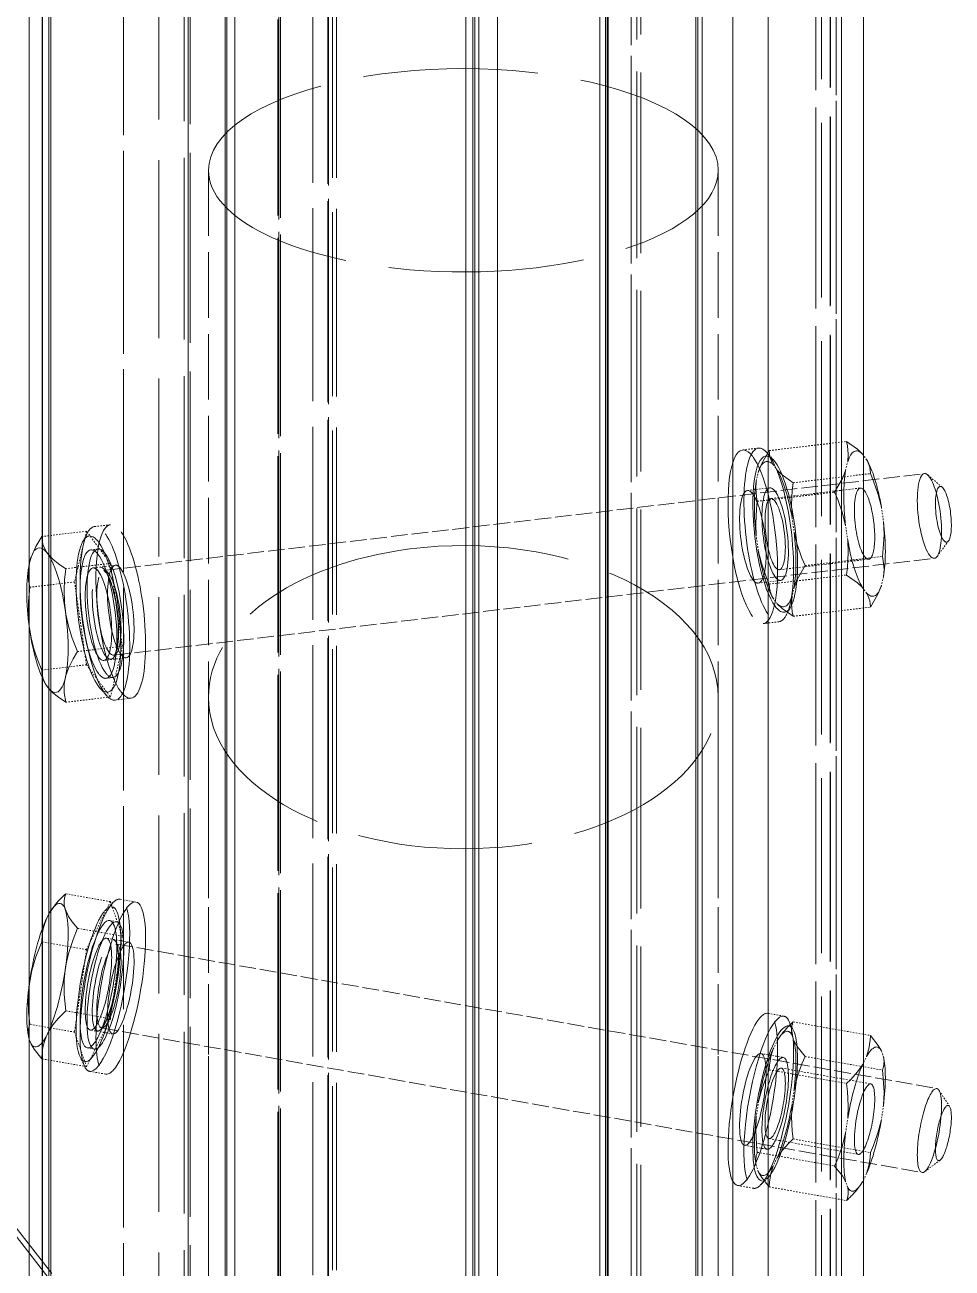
# Model space of a CAD drawing. Header units: millimetres. Extents: x 2647 to 34760, y 2046 to 24755.
# Drawn here: x 14279.1 to 14342.8, y 11855.4 to 11940.8 of the extents above; entities that cross this region are included whole.
import ezdxf

# ---------------------------------------------------------------- set-up
doc = ezdxf.new("R2010")
doc.units = ezdxf.units.MM
doc.linetypes.add('DASHED', pattern=[15, 12, -3])

# ---------------------------------------------------------------- blocks, each defined once
blk = doc.blocks.new('A$C637D7238')
at = {"color": 7, "linetype": 'DASHED', "lineweight": 13}
for p, q in [((175.4605037216534, 2363.972159961122), (175.4605037216534, 1429.250327685731)), ((175.5843287948956, 2363.795692065614), (175.5843287948956, 1429.05829582538)), ((174.978478575169, 2363.458320239442), (174.978478575169, 1428.691627124208)), ((175.8660823349346, 2362.997809985536), (175.8660823349346, 1428.192664721864)), ((177.1419841293682, 2362.833015063661), (177.1419841293682, 1428.014136889833)), ((144.9915248398174, 2359.135657885927), (144.9915248398174, 1424.056083300966)), ((146.3509685043682, 2358.888007739442), (146.3509685043682, 1423.794013598817)), ((145.8821040634502, 2357.945930102724), (145.8821040634502, 1422.799979785341)), ((145.9171229843487, 2357.846824267763), (145.9171229843487, 1422.695380786317)), ((146.4879542831768, 2358.293830493349), (146.4879542831768, 1423.166419604677)), ((186.7159968857159, 2355.484305957216), (186.7159968857159, 1420.225745776552)), ((186.3138514999737, 2354.290687182802), (186.3138514999737, 1418.990012744325)), ((186.9750911239971, 2355.01532707538), (186.9750911239971, 1419.739371875185)), ((184.6752864364971, 2353.501273730653), (184.6752864364971, 1418.176795581239)), ((184.5649653915752, 2353.379737475771), (184.5649653915752, 1418.051826098817)), ((184.7410899643291, 2353.231879809755), (184.7410899643291, 1417.899848559755)), ((151.4643031601299, 2350.036231616396), (151.4643031601299, 1414.646293261903)), ((153.8964015488018, 2349.181586841005), (153.8964015488018, 1413.784782031435)), ((155.6230861191143, 2349.075843432802), (155.6230861191143, 1413.678351977724)), ((156.0427409653057, 2348.854743579286), (156.0427409653057, 1413.456336596864)), ((156.0467463974346, 2348.879691699403), (156.0467463974346, 1413.481284716981)), ((155.9050685409893, 2347.983161548036), (155.9050685409893, 1412.582923510927)), ((190.905106687962, 2347.982703784364), (190.905106687962, 1412.582465747255)), ((190.7635432724346, 2347.082282641786), (190.7635432724346, 1411.684333423036)), ((190.7675487045635, 2347.107459643739), (190.7675487045635, 1411.709281543153)), ((191.1872035507549, 2346.884070971864), (191.1872035507549, 1411.487266162294)), ((193.3009273056377, 2346.753150561708), (193.3009273056377, 1411.357032397646)), ((195.7289058212627, 2345.890266040224), (195.7289058212627, 1410.501243213075)), ((162.0691997055401, 2342.595283130067), (162.0691997055401, 1407.265540698427)), ((162.245324278294, 2342.439185717958), (162.245324278294, 1407.1137920412)), ((162.1350032333721, 2342.311011889833), (162.1350032333721, 1406.988822558778)), ((159.1097575668682, 2340.76239738788), (159.1097575668682, 1405.487128833192)), ((158.4484035019268, 2339.985114673036), (158.4484035019268, 1404.737769702333)), ((158.5562068466534, 2339.655067065614), (158.5562068466534, 1404.420081714052)), ((199.9902278427471, 2337.393027881044), (199.9902278427471, 1402.256690600771)), ((199.9982387070049, 2337.340385058778), (199.9982387070049, 1402.2065654787)), ((199.3923884872784, 2336.954719165224), (199.3923884872784, 1401.839896777528)), ((199.0037471298565, 2336.198035815614), (199.0037471298565, 1401.1225811037)), ((200.3938609604229, 2335.849219897646), (200.3938609604229, 1400.792533496278)), ((200.7691127304424, 2332.498389819521), (200.7691127304424, 1397.648612597841)), ((202.2689754013409, 2332.494727710146), (202.2689754013409, 1397.645408252138)), ((164.4700557236065, 2331.092139819521), (164.4700557236065, 1396.342612841981)), ((165.8180552963604, 2330.825721362489), (165.8180552963604, 1396.095878222841)), ((165.4870921615948, 2329.774238208192), (165.4870921615948, 1395.125419238466)), ((165.5343562607159, 2329.642860034364), (165.5343562607159, 1395.004340747255)), ((166.0928279404034, 2330.171805957216), (166.0928279404034, 1395.492087939638)), ((184.1783839706768, 2312.305289843935), (184.1783839706768, 1379.586402514833)), ((184.1783839706768, 2263.049232104677), (184.1783839706768, 1445.393592456239)), ((165.5343562607159, 2241.738731006044), (165.5343562607159, 1422.40058098163)), ((165.4870921615948, 2241.567298510927), (165.4870921615948, 1422.219993213075)), ((166.0928279404034, 2241.048194507021), (166.0928279404034, 1421.673423388856)), ((165.8180552963604, 2240.191260913271), (165.8180552963604, 1420.772773364442)), ((164.4700557236065, 2239.841071704286), (164.4700557236065, 1420.404960254091)), ((200.7691127304424, 2237.981177905458), (200.7691127304424, 1418.457404712099)), ((202.2689754013409, 2237.985755542177), (202.2689754013409, 1418.462211230653)), ((200.3938609604229, 2233.473807910341), (200.3938609604229, 1413.768760302919)), ((199.0037471298565, 2232.998191455263), (199.0037471298565, 1413.276664355653)), ((199.3923884872784, 2231.962730029481), (199.3923884872784, 1412.206641772646)), ((199.9902278427471, 2231.360084155458), (199.9902278427471, 1411.585227588075)), ((199.9982387070049, 2231.432868579286), (199.9982387070049, 1411.660071948427)), ((158.5562068466534, 2228.220283130067), (158.5562068466534, 1408.3589092287)), ((158.4484035019268, 2227.757712939638), (158.4484035019268, 1407.885352710146)), ((159.1097575668682, 2226.664115527528), (159.1097575668682, 1406.767493823427)), ((162.0691997055401, 2224.059897998231), (162.0691997055401, 1404.115439990419)), ((162.1350032333721, 2224.466163257021), (162.1350032333721, 1404.528113940614)), ((162.245324278294, 2224.282828906435), (162.245324278294, 1404.342033007997)), ((195.7289058212627, 2219.286567309755), (195.7289058212627, 1399.290153125185)), ((191.1872035507549, 2217.823096850771), (191.1872035507549, 1397.819816211122)), ((193.3009273056377, 2218.016730883974), (193.3009273056377, 1398.013908007997)), ((190.7635432724346, 2217.530128100771), (190.7635432724346, 1397.525931933778)), ((190.7675487045635, 2217.493049243349), (190.7675487045635, 1397.488624194521)), ((155.9050685409893, 2216.191627124208), (155.9050685409893, 1396.185599902528)), ((190.905106687962, 2216.192542651552), (190.905106687962, 1396.186286548036)), ((153.8964015488018, 2214.396735766786), (153.8964015488018, 1394.393455127138)), ((155.6230861191143, 2214.556037524599), (155.6230861191143, 1394.552070239442)), ((156.0427409653057, 2214.887916186708), (156.0427409653057, 1394.883262256044)), ((156.0467463974346, 2214.85060844745), (156.0467463974346, 1394.845954516786)), ((151.4643031601299, 2213.106071093935), (151.4643031601299, 1393.108741382021)), ((184.5649653915752, 2207.972709277528), (184.5649653915752, 1388.029853442567)), ((184.6752864364971, 2207.783423999208), (184.6752864364971, 1387.843543628114)), ((184.7410899643291, 2208.202735522646), (184.7410899643291, 1388.256446460146)), ((186.3138514999737, 2206.549750903505), (186.3138514999737, 1386.630698779481)), ((186.9750911239971, 2205.410377124208), (186.9750911239971, 1385.513068774599)), ((186.7159968857159, 2204.669715503114), (186.7159968857159, 1384.787742236513)), ((145.8821040634502, 2200.732490161317), (145.8821040634502, 1380.948936084169)), ((145.9171229843487, 2200.892707446474), (145.9171229843487, 1381.104804614442)), ((146.4879542831768, 2200.169440844911), (146.4879542831768, 1380.40236625995)), ((146.3509685043682, 2199.204475024599), (146.3509685043682, 1379.466468432802)), ((144.9915248398174, 2198.800727466005), (144.9915248398174, 1379.075538257021)), ((175.8660823349346, 2192.391578296083), (175.8660823349346, 1372.906943896669)), ((177.1419841293682, 2192.669440844911), (177.1419841293682, 1373.172904590028)), ((174.978478575169, 2191.613380053896), (174.978478575169, 1372.1626201662)), ((175.4605037216534, 2190.740882495302), (175.4605037216534, 1371.329261401552)), ((175.5843287948956, 2191.041175464052), (175.5843287948956, 1371.615821460146))]:
    blk.add_line(p, q, dxfattribs=at)
at = {"color": 7, "linetype": 'DASHED', "lineweight": 13, "ltscale": 0.3748054504394531}
blk.add_line((157.3007899765362, 1568.696815112489), (157.3007899765362, 1343.813544848817), dxfattribs=at)
at = {"color": 7, "linetype": 'DASHED', "lineweight": 13, "ltscale": 0.3748058319091797}
blk.add_line((192.3007136825909, 1568.697272876161), (192.3007136825909, 1343.813773730653), dxfattribs=at)
at = {"color": 7, "linetype": 'DASHED', "lineweight": 13, "ltscale": 0.001833801275879556}
for p, q in [((193.9690333847393, 1549.492255786317), (195.0617152695049, 1549.621345141786)), ((195.3769999985088, 1537.575294116396), (196.4696818832745, 1537.704383471864)), ((151.9859248642315, 1532.449256518739), (150.8932429794659, 1532.320167163271))]:
    blk.add_line(p, q, dxfattribs=at)
at = {"color": 7, "linetype": 'DASHED', "lineweight": 13, "ltscale": 0.008908007431722511}
blk.add_line((195.8015758041729, 1549.452888110536), (201.1094600204815, 1550.080024341005), dxfattribs=at)
at = {"color": 7, "linetype": 'DASHED', "lineweight": 13, "ltscale": 0.001139383598255697}
blk.add_line((196.105187559544, 1548.793250659364), (195.6524592880596, 1549.305488208192), dxfattribs=at)
at = {"color": 7, "linetype": 'DASHED', "lineweight": 13, "ltscale": 0.0007967471719694212}
for p, q in [((196.0646754745831, 1548.492042163271), (196.3496333603252, 1548.108207324403)), ((196.3496333603252, 1538.938056567567), (196.0646754745831, 1539.321891406435))]:
    blk.add_line(p, q, dxfattribs=at)
at = {"color": 7, "linetype": 'DASHED', "lineweight": 13, "ltscale": 0.001036183167959964}
blk.add_line((201.0425120834698, 1548.085776904481), (201.1849910263409, 1548.6909404787), dxfattribs=at)
at = {"color": 7, "linetype": 'DASHED', "lineweight": 13, "ltscale": 0.0007972808545334078}
blk.add_line((202.2009974960674, 1549.217139819521), (202.4861842636456, 1548.833076098817), dxfattribs=at)
at = {"color": 7, "linetype": 'DASHED', "lineweight": 13, "ltscale": 0.09453748533072978}
blk.add_line((150.1235133652081, 1541.218177417177), (206.454308653294, 1547.872687915224), dxfattribs=at)
at = {"color": 7, "linetype": 'DASHED', "lineweight": 13, "ltscale": 0.001036226895817529}
for p, q in [((194.9060756210674, 1547.360908130067), (195.0486690048565, 1547.966071704286)), ((197.5082332138409, 1540.069190600771), (197.3656398300518, 1539.464027026552))]:
    blk.add_line(p, q, dxfattribs=at)
at = {"color": 7, "linetype": 'DASHED', "lineweight": 13, "ltscale": 0.0001912625642320475}
blk.add_line((195.0486690048565, 1547.966071704286), (195.0854045395245, 1548.074790576356), dxfattribs=at)
at = {"color": 7, "linetype": 'DASHED', "lineweight": 13, "ltscale": 3.438521647895803e-05}
blk.add_line((195.0785380844463, 1548.055335620302), (195.0854045395245, 1548.074790576356), dxfattribs=at)
at = {"color": 7, "linetype": 'DASHED', "lineweight": 13, "ltscale": 0.00890777326152091}
for p, q in [((197.4413997177471, 1547.245322802919), (202.7491694931377, 1547.872230151552)), ((198.2612544540752, 1541.556235888856), (203.5690242294659, 1542.183143237489))]:
    blk.add_line(p, q, dxfattribs=at)
at = {"color": 7, "linetype": 'DASHED', "lineweight": 13, "ltscale": 0.002191159826466107}
blk.add_line((207.6732188705791, 1546.937934497255), (206.6712886337627, 1547.789146045106), dxfattribs=at)
at = {"color": 7, "linetype": 'DASHED', "lineweight": 13, "ltscale": 0.002574589185219294}
for p, q in [((194.2975932602276, 1546.711799243349), (195.8316737655987, 1546.893073657411)), ((150.9065181259502, 1541.585761645692), (149.3724376205791, 1541.40448723163)), ((151.6573649887432, 1535.229941943544), (150.1232844833721, 1535.048667529481))]:
    blk.add_line(p, q, dxfattribs=at)
at = {"color": 7, "linetype": 'DASHED', "lineweight": 13, "ltscale": 0.0102985461579401}
blk.add_line((195.9186488632549, 1546.156989673036), (202.0550853256573, 1546.882087329286), dxfattribs=at)
at = {"color": 7, "linetype": 'DASHED', "lineweight": 13, "ltscale": 0.008908152098076733}
blk.add_line((194.9816066269268, 1545.971824267763), (200.2896052841534, 1546.598731616396), dxfattribs=at)
at = {"color": 7, "linetype": 'DASHED', "lineweight": 13, "ltscale": 0.001665347903465892}
for p, q in [((203.5021907333721, 1545.571281054872), (203.6446696762432, 1544.582282641786)), ((201.1849910263409, 1543.30878410663), (201.0425120834698, 1544.297782519716))]:
    blk.add_line(p, q, dxfattribs=at)
at = {"color": 7, "linetype": 'DASHED', "lineweight": 13, "ltscale": 0.001833611858427043}
blk.add_line((150.577958250462, 1544.366218188661), (149.4853908066143, 1544.237128833192), dxfattribs=at)
at = {"color": 7, "linetype": 'DASHED', "lineweight": 13, "ltscale": 0.001665752677819704}
for p, q in [((197.3656398300518, 1544.846412280458), (197.5082332138409, 1543.857184985536)), ((195.0486690048565, 1542.58368645038), (194.9060756210674, 1543.572913745302))]:
    blk.add_line(p, q, dxfattribs=at)
at = {"color": 7, "linetype": 'DASHED', "lineweight": 13, "ltscale": 0.005152443224972313}
for p, q in [((148.9279490951885, 1543.9155498537), (145.8578425888409, 1543.552772143739)), ((148.9279490951885, 1534.745399096864), (145.8578425888409, 1534.382621386903))]:
    blk.add_line(p, q, dxfattribs=at)
at = {"color": 7, "linetype": 'DASHED', "lineweight": 13, "ltscale": 0.00596088193118216}
for p, q in [((148.9279490951885, 1543.9155498537), (148.1080943588604, 1540.434257129091)), ((150.5677730087627, 1532.537604907411), (151.3876277450909, 1536.018897632021))]:
    blk.add_line(p, q, dxfattribs=at)
at = {"color": 7, "linetype": 'DASHED', "lineweight": 13, "ltscale": 0.001139271520692868}
blk.add_line((148.6637050155987, 1543.188850024599), (148.9845973495831, 1543.792411425966), dxfattribs=at)
at = {"color": 7, "linetype": 'DASHED', "lineweight": 13, "ltscale": 0.004583599280318437}
for p, q in [((150.5677730087627, 1541.707755664247), (148.9279490951885, 1543.9155498537)), ((148.9279490951885, 1534.745399096864), (150.5677730087627, 1532.537604907411))]:
    blk.add_line(p, q, dxfattribs=at)
at = {"color": 7, "linetype": 'DASHED', "lineweight": 13, "ltscale": 0.0008043802754698593}
blk.add_line((149.706261778294, 1542.692634204286), (149.2269832138409, 1542.635871508974), dxfattribs=at)
at = {"color": 7, "linetype": 'DASHED', "lineweight": 13, "ltscale": 0.002191285739866994}
blk.add_line((208.1085521225323, 1543.252708056825), (207.3325282577862, 1542.191382983583), dxfattribs=at)
at = {"color": 7, "linetype": 'DASHED', "lineweight": 13, "ltscale": 7.975272175397444e-05}
blk.add_line((145.1256495956768, 1542.129356006044), (145.1416713241924, 1542.174445727724), dxfattribs=at)
at = {"color": 7, "linetype": 'DASHED', "lineweight": 13, "ltscale": 0.005152587892884356}
blk.add_line((150.5677730087627, 1541.707755664247), (147.4975520614971, 1541.345206836122), dxfattribs=at)
at = {"color": 7, "linetype": 'DASHED', "lineweight": 13, "ltscale": 0.009579385781096756}
for p, q in [((151.3876277450909, 1536.018897632021), (150.5677730087627, 1541.707755664247)), ((148.1080943588604, 1540.434257129091), (148.9279490951885, 1534.745399096864))]:
    blk.add_line(p, q, dxfattribs=at)
at = {"color": 7, "linetype": 'DASHED', "lineweight": 13, "ltscale": 0.0945371512490534}
blk.add_line((150.8103877548565, 1535.4048076662), (207.1409541611065, 1542.059547046083), dxfattribs=at)
at = {"color": 7, "linetype": 'DASHED', "lineweight": 13, "ltscale": 0.01029850140085407}
blk.add_line((196.4956599716534, 1541.273109057802), (202.6320964340557, 1541.997977832216), dxfattribs=at)
at = {"color": 7, "linetype": 'DASHED', "lineweight": 13, "ltscale": 0.008907962679770728}
blk.add_line((195.8015758041729, 1540.2827373537), (201.1094600204815, 1540.909644702333), dxfattribs=at)
at = {"color": 7, "linetype": 'DASHED', "lineweight": 13, "ltscale": 0.001036554488852359}
blk.add_line((203.6446696762432, 1540.794288257021), (203.5021907333721, 1540.188895800966), dxfattribs=at)
at = {"color": 7, "linetype": 'DASHED', "lineweight": 13, "ltscale": 0.005152398474144785}
blk.add_line((148.1080943588604, 1540.434257129091), (145.0379878525127, 1540.071708300966), dxfattribs=at)
at = {"color": 7, "linetype": 'DASHED', "lineweight": 13, "ltscale": 0.002574733868641195}
blk.add_line((195.0484401230206, 1540.3559795412), (196.5826350693096, 1540.537025073427), dxfattribs=at)
at = {"color": 7, "linetype": 'DASHED', "lineweight": 13, "ltscale": 0.0007969746195768152}
blk.add_line((202.4861842636456, 1539.662925341981), (202.2009974960674, 1540.046760180849), dxfattribs=at)
at = {"color": 7, "linetype": 'DASHED', "lineweight": 13, "ltscale": 0.0001913237065299219}
blk.add_line((203.5021907333721, 1540.188895800966), (203.4653407577862, 1540.080176928896), dxfattribs=at)
at = {"color": 7, "linetype": 'DASHED', "lineweight": 13, "ltscale": 3.474517070537018e-05}
blk.add_line((203.4722072128643, 1540.099860766786), (203.4653407577862, 1540.080176928896), dxfattribs=at)
at = {"color": 7, "linetype": 'DASHED', "lineweight": 13, "ltscale": 0.001138934710759071}
blk.add_line((197.2912532333721, 1538.752662280458), (196.9703608993877, 1538.149329760927), dxfattribs=at)
at = {"color": 7, "linetype": 'DASHED', "lineweight": 13, "ltscale": 0.008907818014424309}
blk.add_line((197.4413997177471, 1538.074943164247), (202.7491694931377, 1538.702079394716), dxfattribs=at)
at = {"color": 7, "linetype": 'DASHED', "lineweight": 13, "ltscale": 0.005152632642066775}
for p, q in [((151.3876277450909, 1536.018897632021), (148.3174067978252, 1535.65611992206)), ((150.5677730087627, 1532.537604907411), (147.4975520614971, 1532.17482719745))]:
    blk.add_line(p, q, dxfattribs=at)
at = {"color": 7, "linetype": 'DASHED', "lineweight": 13, "ltscale": 1.915057815166204e-05}
blk.add_line((146.1624843124737, 1533.353797534364), (146.168778562962, 1533.344184497255), dxfattribs=at)
at = {"color": 7, "linetype": 'DASHED', "lineweight": 13, "ltscale": 0.001139509919762485}
blk.add_line((149.8497706894268, 1533.148261645692), (150.3026134018291, 1532.636024096864), dxfattribs=at)
at = {"color": 7, "linetype": 'DASHED', "lineweight": 13, "ltscale": 0.000804335499393497}
blk.add_line((150.7481318954815, 1533.873817065614), (150.2688533310284, 1533.817283252138), dxfattribs=at)
at = {"color": 7, "linetype": 'DASHED', "lineweight": 13, "ltscale": 0.3285686492919922}
for p, q in [((157.3007899765362, 1532.522498706239), (157.3007899765362, 1335.381309131044)), ((192.3007136825909, 1532.522040942567), (192.3007136825909, 1335.380851367372))]:
    blk.add_line(p, q, dxfattribs=at)
at = {"color": 7, "linetype": 'DASHED', "lineweight": 13, "ltscale": 0.005195824441142524}
for p, q in [((150.5677730087627, 1518.484717944521), (147.4975520614971, 1519.025565722841)), ((151.3876277450909, 1516.111442187685), (148.3174067978252, 1516.652289966005)), ((150.5677730087627, 1510.445701220888), (147.4975520614971, 1510.986548999208))]:
    blk.add_line(p, q, dxfattribs=at)
at = {"color": 7, "linetype": 'DASHED', "lineweight": 13, "ltscale": 0.001848990621567831}
blk.add_line((152.3228389267315, 1518.45770988788), (151.2302714828838, 1518.650199511903), dxfattribs=at)
at = {"color": 7, "linetype": 'DASHED', "lineweight": 13, "ltscale": 0.0002542918514233081}
blk.add_line((146.5838557724346, 1518.013221362489), (146.6760951523174, 1518.134757617372), dxfattribs=at)
at = {"color": 7, "linetype": 'DASHED', "lineweight": 13, "ltscale": 0.006130377373360783}
for p, q in [((150.5677730087627, 1518.484717944521), (148.9279490951885, 1515.19225273456)), ((148.9279490951885, 1507.153236010927), (150.5677730087627, 1510.445701220888))]:
    blk.add_line(p, q, dxfattribs=at)
at = {"color": 7, "linetype": 'DASHED', "lineweight": 13, "ltscale": 0.001168273131492492}
blk.add_line((150.2688533310284, 1517.947990039247), (150.7680446152081, 1518.440085986513), dxfattribs=at)
at = {"color": 7, "linetype": 'DASHED', "lineweight": 13, "ltscale": 0.004184826960004457}
for p, q in [((151.3876277450909, 1516.111442187685), (150.5677730087627, 1518.484717944521)), ((148.1080943588604, 1509.526511767763), (148.9279490951885, 1507.153236010927))]:
    blk.add_line(p, q, dxfattribs=at)
at = {"color": 7, "linetype": 'DASHED', "lineweight": 13, "ltscale": 0.0008114808874187517}
for p, q in [((150.9976130966534, 1517.107078174013), (150.5181056503643, 1517.191535571474)), ((149.4570094589581, 1508.361732104677), (148.977502012669, 1508.446189502138))]:
    blk.add_line(p, q, dxfattribs=at)
at = {"color": 7, "linetype": 'DASHED', "lineweight": 13, "ltscale": 0.009541252901002521}
for p, q in [((150.5677730087627, 1510.445701220888), (151.3876277450909, 1516.111442187685)), ((148.9279490951885, 1515.19225273456), (148.1080943588604, 1509.526511767763))]:
    blk.add_line(p, q, dxfattribs=at)
at = {"color": 7, "linetype": 'DASHED', "lineweight": 13, "ltscale": 0.005195636598689816}
for p, q in [((148.9279490951885, 1515.19225273456), (145.8578425888409, 1515.73310051288)), ((148.1080943588604, 1509.526511767763), (145.0379878525127, 1510.067359546083)), ((148.9279490951885, 1507.153236010927), (145.8578425888409, 1507.694083789247))]:
    blk.add_line(p, q, dxfattribs=at)
at = {"color": 7, "linetype": 'DASHED', "lineweight": 13, "ltscale": 0.002596376391043174}
for p, q in [((151.8371516708721, 1515.700141528505), (150.3029567245831, 1515.970450976747)), ((150.7268458847393, 1509.397193530458), (149.1926509384502, 1509.6675029787)), ((194.1178065780987, 1501.752769091981), (195.6520015243877, 1501.482459643739))]:
    blk.add_line(p, q, dxfattribs=at)
at = {"color": 7, "linetype": 'DASHED', "lineweight": 13, "ltscale": 0.09533031926904542}
for p, q in [((150.9747249130596, 1515.574714282411), (207.3054057602276, 1505.650626757997)), ((149.9591762070049, 1509.809867480653), (206.2898570541729, 1499.885779956239))]:
    blk.add_line(p, q, dxfattribs=at)
at = {"color": 7, "linetype": 'DASHED', "lineweight": 13, "ltscale": 0.001849178463723555}
for p, q in [((195.7140285019268, 1510.813285449403), (196.8067103866924, 1510.62079582538)), ((150.240929747044, 1506.639625171083), (149.1482478622784, 1506.832114795106)), ((193.6321193222393, 1498.995200732606), (194.7248012070049, 1498.802711108583))]:
    blk.add_line(p, q, dxfattribs=at)
at = {"color": 7, "linetype": 'DASHED', "lineweight": 13, "ltscale": 0.00116874438398289}
blk.add_line((197.4703532699932, 1509.63202629413), (197.1692592148174, 1510.265342334169), dxfattribs=at)
at = {"color": 7, "linetype": 'DASHED', "lineweight": 13, "ltscale": 0.008982550977499514}
for p, q in [((197.4413997177471, 1510.226661303896), (202.7491694931377, 1509.291450122255)), ((198.2612544540752, 1507.85338554706), (203.5690242294659, 1506.918174365419)), ((197.4413997177471, 1502.187644580263), (202.7491694931377, 1501.252433398622))]:
    blk.add_line(p, q, dxfattribs=at)
at = {"color": 7, "linetype": 'DASHED', "lineweight": 13, "ltscale": 0.0002074472918715723}
blk.add_line((196.544640684544, 1509.236747363466), (196.6199428085674, 1509.335853198427), dxfattribs=at)
at = {"color": 7, "linetype": 'DASHED', "lineweight": 13, "ltscale": 0.0007276916743874621}
for p, q in [((197.3656398300518, 1509.319373706239), (197.5082332138409, 1508.906699756044)), ((195.0486690048565, 1499.948493579286), (194.9060756210674, 1500.361167529481))]:
    blk.add_line(p, q, dxfattribs=at)
at = {"color": 7, "linetype": 'DASHED', "lineweight": 13, "ltscale": 7.965321738365593e-06}
blk.add_line((144.9993068222393, 1509.018851855653), (145.0006801132549, 1509.014274218935), dxfattribs=at)
at = {"color": 7, "linetype": 'DASHED', "lineweight": 13, "ltscale": 0.001065730156780783}
for p, q in [((196.0646754745831, 1508.367225268739), (196.3496333603252, 1508.939658740419)), ((196.3496333603252, 1500.900642016786), (196.0646754745831, 1500.328208545106))]:
    blk.add_line(p, q, dxfattribs=at)
at = {"color": 7, "linetype": 'DASHED', "lineweight": 13, "ltscale": 0.001168317971939539}
blk.add_line((148.4847194198956, 1507.820655444521), (148.7856990341534, 1507.187568286317), dxfattribs=at)
at = {"color": 7, "linetype": 'DASHED', "lineweight": 13, "ltscale": 0.002596188549675929}
blk.add_line((195.2282268051495, 1508.055717090028), (196.7623073105206, 1507.785407641786), dxfattribs=at)
at = {"color": 7, "linetype": 'DASHED', "lineweight": 13, "ltscale": 0.001065900208875264}
blk.add_line((202.2009974960674, 1507.286216357606), (202.4861842636456, 1507.858649829286), dxfattribs=at)
at = {"color": 7, "linetype": 'DASHED', "lineweight": 13, "ltscale": 0.0007272688322599566}
for p, q in [((203.5021907333721, 1508.238135913271), (203.6446696762432, 1507.825690844911)), ((201.1849910263409, 1498.867484668153), (201.0425120834698, 1499.279929736513))]:
    blk.add_line(p, q, dxfattribs=at)
at = {"color": 7, "linetype": 'DASHED', "lineweight": 13, "ltscale": 0.008982672634127631}
blk.add_line((195.8015758041729, 1506.934196093935), (201.1094600204815, 1505.99921379413), dxfattribs=at)
at = {"color": 7, "linetype": 'DASHED', "lineweight": 13, "ltscale": 0.01038494203991274}
blk.add_line((196.6337901596416, 1507.055732348817), (202.770226622044, 1505.974494555849), dxfattribs=at)
at = {"color": 7, "linetype": 'DASHED', "lineweight": 13, "ltscale": 0.001658956755291329}
for p, q in [((197.5082332138409, 1505.586082080263), (197.3656398300518, 1504.600974658388)), ((194.9060756210674, 1503.681785205263), (195.0486690048565, 1504.666892627138))]:
    blk.add_line(p, q, dxfattribs=at)
at = {"color": 7, "linetype": 'DASHED', "lineweight": 13, "ltscale": 0.002231041765607638}
blk.add_line((208.1830531601299, 1504.425880053896), (207.4455958847393, 1505.543052295106), dxfattribs=at)
at = {"color": 7, "linetype": 'DASHED', "lineweight": 13, "ltscale": 0.001658551901669328}
for p, q in [((203.6446696762432, 1504.504844287294), (203.5021907333721, 1503.519965747255)), ((201.0425120834698, 1502.60077629413), (201.1849910263409, 1503.585654834169))]:
    blk.add_line(p, q, dxfattribs=at)
at = {"color": 7, "linetype": 'DASHED', "lineweight": 13, "ltscale": 0.01038487585158895}
blk.add_line((195.7805186752666, 1502.212134936708), (201.916955137669, 1501.131126025575), dxfattribs=at)
at = {"color": 7, "linetype": 'DASHED', "lineweight": 13, "ltscale": 0.008982860477052188}
blk.add_line((194.9816066269268, 1501.268455127138), (200.2896052841534, 1500.333472827333), dxfattribs=at)
at = {"color": 7, "linetype": 'DASHED', "lineweight": 13, "ltscale": 0.002230634081794208}
blk.add_line((207.5330287460674, 1500.736533740419), (206.4583140854229, 1499.938880542177), dxfattribs=at)
at = {"color": 7, "linetype": 'DASHED', "lineweight": 13, "ltscale": 0.001065558780171118}
blk.add_line((202.4861842636456, 1499.819404223817), (202.2009974960674, 1499.247199633974), dxfattribs=at)
at = {"color": 7, "linetype": 'DASHED', "lineweight": 13, "ltscale": 0.001168408970959309}
blk.add_line((195.6862193588604, 1499.504920581239), (195.1869136337627, 1499.012824633974), dxfattribs=at)
at = {"color": 7, "linetype": 'DASHED', "lineweight": 13, "ltscale": 0.0002073319548056595}
blk.add_line((202.0059901718487, 1498.949882129091), (201.9308024887432, 1498.85077629413), dxfattribs=at)
at = {"color": 7, "linetype": 'DASHED', "lineweight": 13, "ltscale": 0.008982738818918133}
blk.add_line((195.8015758041729, 1498.895179370302), (201.1094600204815, 1497.959968188661), dxfattribs=at)
at = {"color": 7, "linetype": 'DASHED', "lineweight": 13}
for points in [[(87.64792742770805, 1552.466346362489), (91.14501299899712, 1549.642173388856), (94.61840930026665, 1546.788016894716), (97.49350848239555, 1544.369422534364), (100.3398829941143, 1541.921302417177), (104.0831309799541, 1538.615790942567), (107.7776271347393, 1535.253974536317), (111.4246303085674, 1531.834708789247), (114.6615916733135, 1528.714362719911), (117.8555232529034, 1525.555106738466), (121.0547191147198, 1522.308189013856), (124.2134028915752, 1519.020072558778), (128.4387904648174, 1514.488898852724), (132.4814158920635, 1509.998923877138), (136.4430171493877, 1505.435706714052), (140.3172999863018, 1500.79901848163), (143.9354640488018, 1496.294852832216), (146.5367061142315, 1492.94631157245)], [(87.64792742770805, 1551.895972827333), (91.14501299899712, 1549.072028735536), (94.61806597751274, 1546.218330005067), (97.49339404147759, 1543.799735644716), (100.3396541122784, 1541.351844409364), (104.0827876572002, 1538.046790698427), (107.7770549301495, 1534.684974292177), (111.4239436630596, 1531.266395190614), (114.6607905868877, 1528.146278003114), (117.8547221664776, 1524.987022021669), (121.0536891464581, 1521.740562060731), (124.2122584823956, 1518.452903369325), (128.4374171738018, 1513.922187426942), (132.5270778183331, 1509.379340747255), (136.5331965927471, 1504.762107470888), (140.3156978134502, 1500.233222583192), (143.9338618759502, 1495.729285815614), (146.5353328232159, 1492.380744555849)], [(195.0854045395245, 1548.074790576356), (195.2918559555401, 1548.567344287294), (195.8015758041729, 1549.452888110536)], [(201.1849910263409, 1548.6909404787), (201.2202388290752, 1549.21210441913), (201.1706859115948, 1549.774467090028), (201.1094600204815, 1550.080024341005)], [(202.2009974960674, 1549.217139819521), (201.8604213241924, 1549.543525317567), (201.1094600204815, 1550.080024341005)], [(196.3496333603252, 1548.108207324403), (196.6903239731182, 1547.781592944521), (197.4413997177471, 1547.245322802919)], [(201.0425120834698, 1548.085776904481), (200.8271342758526, 1547.54332695331), (200.2896052841534, 1546.598731616396)], [(203.5021907333721, 1545.571281054872), (203.2868129257549, 1546.429587939638), (202.9620296005596, 1547.362510302919), (202.7491694931377, 1547.872230151552)], [(194.9060756210674, 1547.360908130067), (194.870942259251, 1546.839744189638), (194.9204951767315, 1546.277381518739), (194.9816066269268, 1545.971824267763)], [(197.3656398300518, 1544.846412280458), (197.3306209091534, 1545.726005175966), (197.3800593857159, 1546.703101733583), (197.4413997177471, 1547.245322802919)], [(194.9060756210674, 1543.572913745302), (194.870942259251, 1544.45250664081), (194.9204951767315, 1545.429603198427), (194.9816066269268, 1545.971824267763)], [(201.0425120834698, 1544.297782519716), (200.8271342758526, 1545.156089404481), (200.5023509506573, 1546.089011767763), (200.2896052841534, 1546.598731616396)], [(203.6446696762432, 1544.582282641786), (203.6798030380596, 1543.702460864442), (203.6303645614971, 1542.725364306825), (203.5690242294659, 1542.183143237489)], [(145.1416713241924, 1542.174445727724), (145.4440242294659, 1542.857429126161), (145.8578425888409, 1543.552772143739)], [(147.4975520614971, 1541.345206836122), (146.996300840794, 1541.684180835146), (146.6200191025127, 1541.993171313661), (146.2029963974346, 1542.463294604677), (146.0591441635479, 1542.705451587099), (145.9530574325909, 1542.962257007021), (145.8855372909893, 1543.239661792177), (145.8578425888409, 1543.552772143739)], [(197.5082332138409, 1543.857184985536), (197.7236110214581, 1542.998878100771), (198.0483943466534, 1542.065955737489), (198.2612544540752, 1541.556235888856)], [(195.0486690048565, 1542.58368645038), (195.2640468124737, 1541.725379565614), (195.588830137669, 1540.792457202333), (195.8015758041729, 1540.2827373537)], [(201.1849910263409, 1543.30878410663), (201.2202388290752, 1542.428962329286), (201.1706859115948, 1541.451865771669), (201.1094600204815, 1540.909644702333)], [(145.0036555771221, 1541.690589526552), (144.9306422714581, 1541.130286792177), (144.9542171005596, 1540.535880664247), (145.0379878525127, 1540.071708300966)], [(203.6446696762432, 1540.794288257021), (203.6798030380596, 1541.315223315614), (203.6303645614971, 1541.877585986513), (203.5690242294659, 1542.183143237489)], [(148.3174067978252, 1535.65611992206), (147.952111387669, 1536.572791674989), (147.6964503769268, 1537.393561938661), (147.5168925766338, 1538.212501147646), (147.4153834823956, 1539.026404956239), (147.3873454574932, 1539.88219414081), (147.4172145370831, 1540.573188403505), (147.4975520614971, 1541.345206836122)], [(150.1235133652081, 1541.218177417177), (150.1160747055401, 1541.218177417177), (150.120080137669, 1541.216804126161), (150.1441127304424, 1541.203300097841), (150.2538615707745, 1541.092063525575), (150.2663356308331, 1541.075812915224)], [(150.2663356308331, 1541.075812915224), (150.467980528294, 1540.718299487489), (150.7091075424541, 1540.054771045106), (150.9398204330791, 1539.059821704286), (151.0976344589581, 1537.751990893739), (151.1111384872784, 1536.722480395692), (151.0358363632549, 1536.008369067567), (150.9337550644268, 1535.621101001161), (150.8393413071026, 1535.438911059755), (150.8094722275127, 1535.407325366396), (150.8035212997784, 1535.403434375185), (150.8103877548565, 1535.4048076662)], [(197.5082332138409, 1540.069190600771), (197.7236110214581, 1540.611640551942), (198.2612544540752, 1541.556235888856)], [(202.2009974960674, 1540.046760180849), (201.8604213241924, 1540.373374560731), (201.1094600204815, 1540.909644702333)], [(145.0379878525127, 1540.071708300966), (144.9446040634502, 1539.100791552919), (144.9301845077862, 1538.248206714052), (144.9885493759502, 1537.414847949403), (145.121186399876, 1536.604606250185), (145.3366786484112, 1535.770789721864), (145.5614406113018, 1535.110007861513), (145.8578425888409, 1534.382621386903)], [(203.4653407577862, 1540.080176928896), (203.2588893417706, 1539.587623217958), (202.7491694931377, 1538.702079394716)], [(197.3656398300518, 1539.464027026552), (197.3306209091534, 1538.942863086122), (197.3800593857159, 1538.380500415224), (197.4413997177471, 1538.074943164247)], [(196.3496333603252, 1538.938056567567), (196.6903239731182, 1538.611442187685), (197.4413997177471, 1538.074943164247)], [(147.4968654159893, 1533.936072924989), (147.6911860947002, 1534.510795215028), (148.0038386825909, 1535.144797900575), (148.3174067978252, 1535.65611992206)], [(147.4975520614971, 1532.17482719745), (146.996300840794, 1532.51403007831), (146.6200191025127, 1532.822791674989), (146.3659602646221, 1533.083259204286), (146.168778562962, 1533.344184497255)], [(147.4968654159893, 1533.936072924989), (147.4007350448956, 1533.383781054872), (147.3969584946026, 1532.809287646669), (147.4975520614971, 1532.17482719745)], [(148.3174067978252, 1516.652289966005), (147.952111387669, 1517.086478808778), (147.6964503769268, 1517.459327319521), (147.4568110947002, 1517.983695605653), (147.4014216904034, 1518.233863452333), (147.3873454574932, 1518.486548999208), (147.4172145370831, 1518.746101001161), (147.4975520614971, 1519.025565722841)], [(146.6760951523174, 1518.134757617372), (146.3861018661846, 1517.705146411317), (146.2001353744854, 1517.351523974794), (146.0579997543682, 1516.993781665224), (145.9530574325909, 1516.613837817567), (145.8855372909893, 1516.200019458192), (145.8578425888409, 1515.73310051288)], [(147.4968654159893, 1514.010535815614), (147.6911860947002, 1514.923545459169), (148.0038386825909, 1515.893317798036), (148.3174067978252, 1516.652289966005)], [(145.0036555771221, 1512.859717944521), (145.1695949081768, 1513.759223559755), (145.4440242294659, 1514.696265796083), (145.8578425888409, 1515.73310051288)], [(150.9747249130596, 1515.574714282411), (150.9509212021221, 1515.582954028505), (150.9461146835674, 1515.586158374208), (150.9525233749737, 1515.579063037294), (150.9804469589581, 1515.533286670106), (151.0557490829815, 1515.292731860536), (151.1130839828838, 1514.783927539247), (151.0976344589581, 1513.914405444521), (150.9486323837627, 1512.688056567567), (150.6682521347393, 1511.420966723817), (150.3736812118877, 1510.540458300966), (150.2432185654034, 1510.249778369325)], [(147.4968654159893, 1514.010535815614), (147.4007350448956, 1513.098899463075), (147.3969584946026, 1512.114020923036), (147.4975520614971, 1510.986548999208)], [(145.0036555771221, 1512.859717944521), (144.9306422714581, 1511.925422290224), (144.9542171005596, 1510.896369555849), (145.0379878525127, 1510.067359546083)], [(147.4975520614971, 1510.986548999208), (146.996300840794, 1510.480720141786), (146.6200191025127, 1510.02020988788), (146.3861018661846, 1509.666129687685), (146.2001353744854, 1509.312507251161), (146.0579997543682, 1508.954764941591), (145.9530574325909, 1508.574821093935), (145.8855372909893, 1508.16100273456), (145.8578425888409, 1507.694083789247)], [(150.2432185654034, 1510.249778369325), (150.0422603134502, 1509.91767082538), (149.9539119247784, 1509.825431445497), (149.9303370956768, 1509.809867480653), (149.9282771591534, 1509.80895195331), (149.9293071274151, 1509.809180835146), (149.9402934555401, 1509.811011889833), (149.9591762070049, 1509.809867480653)], [(202.4861842636456, 1507.858649829286), (202.6465159897198, 1508.377296069521), (202.7346354965557, 1508.963004687685), (202.7491694931377, 1509.291450122255)], [(203.5021907333721, 1508.238135913271), (203.2868129257549, 1508.616706469911), (202.7491694931377, 1509.291450122255)], [(145.0006801132549, 1509.014274218935), (145.1317149643291, 1508.692008593935), (145.3366786484112, 1508.344337085146), (145.8578425888409, 1507.694083789247)], [(196.0646754745831, 1508.367225268739), (195.9042293075909, 1507.848350146669), (195.8161098007549, 1507.262641528505), (195.8015758041729, 1506.934196093935)], [(197.5082332138409, 1508.906699756044), (197.7236110214581, 1508.528358081239), (198.2612544540752, 1507.85338554706)], [(197.5082332138409, 1505.586082080263), (197.7236110214581, 1506.435462573427), (198.0483943466534, 1507.353736499208), (198.2612544540752, 1507.85338554706)], [(195.0486690048565, 1504.666892627138), (195.2640468124737, 1505.516273120302), (195.588830137669, 1506.434547046083), (195.8015758041729, 1506.934196093935)], [(202.2009974960674, 1507.286216357606), (201.8604213241924, 1506.799155810731), (201.3980800155987, 1506.279365161317), (201.1094600204815, 1505.99921379413)], [(203.6446696762432, 1504.504844287294), (203.6798030380596, 1505.386268237489), (203.6303645614971, 1506.370460132021), (203.5690242294659, 1506.918174365419)], [(201.1849910263409, 1503.585654834169), (201.2202388290752, 1504.467078784364), (201.1706859115948, 1505.451270678896), (201.1094600204815, 1505.99921379413)], [(197.3656398300518, 1504.600974658388), (197.3306209091534, 1503.719779590028), (197.3800593857159, 1502.735587695497), (197.4413997177471, 1502.187644580263)], [(194.9060756210674, 1503.681785205263), (194.870942259251, 1502.800590136903), (194.9204951767315, 1501.816398242372), (194.9816066269268, 1501.268455127138)], [(203.5021907333721, 1503.519965747255), (203.2868129257549, 1502.670356372255), (202.9620296005596, 1501.752082446474), (202.7491694931377, 1501.252433398622)], [(201.0425120834698, 1502.60077629413), (200.8271342758526, 1501.75116691913), (200.5023509506573, 1500.832892993349), (200.2896052841534, 1500.333472827333)], [(196.3496333603252, 1500.900642016786), (196.6903239731182, 1501.387702563661), (197.1527797226299, 1501.907493213075), (197.4413997177471, 1502.187644580263)], [(202.4861842636456, 1499.819404223817), (202.6465159897198, 1500.338279345888), (202.7346354965557, 1500.923987964052), (202.7491694931377, 1501.252433398622)], [(195.0486690048565, 1499.948493579286), (195.2640468124737, 1499.570151904481), (195.8015758041729, 1498.895179370302)], [(196.0646754745831, 1500.328208545106), (195.9042293075909, 1499.809333423036), (195.8161098007549, 1499.223624804872), (195.8015758041729, 1498.895179370302)], [(201.0425120834698, 1499.279929736513), (200.8271342758526, 1499.658500293153), (200.2896052841534, 1500.333472827333)]]:
    blk.add_lwpolyline(points, dxfattribs=at)
for centre, radius, start, end in [((197.7099925522198, 1549.457236865419), 1.907796707634626, 180.1241685131905, 210.3926709155838), ((200.8407527450909, 1547.868110278505), 1.907796707640225, 0.1241703349663795, 30.39267273550123), ((148.8114482406963, 1540.865699389833), 3.896074610628765, 160.3734607541867, 167.7765866828389), ((197.7099925522198, 1540.286857226747), 1.907796707605919, 180.1241685131905, 210.3926709155838), ((200.8407527450909, 1538.697730639833), 1.907796707607801, 0.1241703349663795, 30.39267273550123), ((147.7650004867901, 1534.386512378114), 1.906581926275723, 180.1197903628473, 213.1445131499808), ((152.2408992294659, 1513.817130664247), 7.043989935883198, 132.3235233236238, 142.1929929949157), ((146.4976817612041, 1509.486915210146), 1.569954134499238, 158.3129566056863, 197.5195128582058), ((202.1852046493877, 1505.017539599794), 7.044941025572044, 132.3240321722259, 142.1902609189604), ((198.906586790501, 1509.645301440614), 1.575482306859067, 158.3609250238949, 191.9481821938192), ((200.2700358871807, 1506.555625537294), 4.58831805058376, 142.7039628610264, 148.6966308219951), ((202.103837156712, 1507.4995342287), 1.575482306858112, 338.3609268465137, 11.94818401417491), ((196.4469081405987, 1500.687095263856), 1.575482306822035, 158.3609250238949, 191.9481821938192), ((198.2807094101299, 1501.631003955263), 4.588318050825478, 322.7039612683314, 328.69663264264), ((199.6441585068096, 1498.541328051942), 1.575482306836261, 338.3609268465137, 11.94818401417491), ((196.3654262070049, 1503.169318774599), 7.044941025148179, 312.3240271649557, 322.1902627406374)]:
    blk.add_arc(centre, radius, start, end, dxfattribs=at)
for centre, major_axis, ratio, start_param, end_param in [((174.8007518295635, 1568.697043994325), (-17.49996185302734, 1.071563613425536e-15), 0.3988187391492454, 3.141611516587808, 6.283204170177606), ((174.8007518295635, 1568.697043994325), (-17.49996185302734, 1.071563613425536e-15), 0.3988187391492454, 1.88629980179158e-05, 1.358775653373962), ((174.8007518295635, 1568.697043994325), (-17.49996185302734, 1.071563613425536e-15), 0.3988187391492454, 1.358775653373962, 3.141611516587808), ((194.6730739120831, 1543.533774951356), (0.703926086425781, -5.958480834960939), 0.2604505284350204, 3.141626399837889, 6.283219053427681), ((194.6730739120831, 1543.533774951356), (0.703926086425781, -5.958480834960939), 0.2604505284350204, 2.71576449968354, 3.141626399837889), ((195.7657557968487, 1543.662864306825), (0.703926086425781, -5.958480834960939), 0.2604505284350204, 3.141626399837884, 6.283219053427681), ((196.2071544174541, 1543.715049365419), (0.6335449218749998, -5.362701416015626), 0.2604505284350204, 2.782312408876371, 5.857357153273332), ((195.7657557968487, 1543.662864306825), (0.703926086425781, -5.958480834960939), 0.2604505284350204, 2.782312371060875, 3.141626399837884), ((202.3435908798565, 1544.439918139833), (0.5895996093749997, -4.990310668945312), 0.2604505284350206, 2.815806213295084, 3.662920337268611), ((194.6730739120831, 1543.533774951356), (0.703926086425781, -5.958480834960939), 0.2604505284350204, 3.374624809574026e-05, 2.71576449968354), ((196.2071544174541, 1543.715049365419), (0.5895996093749997, -4.990310668945312), 0.2604505284350206, 2.815806213295084, 3.627856856044481), ((195.7657557968487, 1543.662864306825), (0.703926086425781, -5.958480834960939), 0.2604505284350204, 0.3592799546522246, 2.782312371060875), ((196.2071544174541, 1543.715049365419), (0.6335449218749998, -5.362701416015626), 0.2604505284350204, 0.3592799867392273, 2.782312408876373), ((202.3435908798565, 1544.439918139833), (0.5895996093749997, -4.990310668945312), 0.2604505284350206, 1.768608662098487, 2.615722786072005), ((196.2071544174541, 1543.715049365419), (0.5895996093749997, -4.990310668945312), 0.2604505284350206, 3.627856856044481, 3.662920337268611), ((196.2071544174541, 1543.715049365419), (0.5895996093749997, -4.990310668945312), 0.2604505284350206, 1.768608662098487, 2.615722786071997), ((202.3435908798565, 1544.439918139833), (0.5895996093749997, -4.990310668945312), 0.2604505284350206, 3.863003764491693, 4.710117888465203), ((206.7976314072002, 1544.966117480653), (0.3433227539062498, -2.906570434570312), 0.2604505284350206, 3.141626399837889, 6.283219053427678), ((206.7976314072002, 1544.966117480653), (0.3433227539062498, -2.906570434570312), 0.2604505284350206, 2.868441919865116, 3.141626399837889), ((206.7976314072002, 1544.966117480653), (0.3433227539062498, -2.906570434570312), 0.2604505284350206, 0.2731615954942702, 2.868441919865116), ((194.6730739120831, 1543.533774951356), (0.3753662109374998, -3.17779541015625), 0.2604505284350204, 3.374624808924232e-05, 3.141626399837886), ((196.2071544174541, 1543.715049365419), (0.5895996093749997, -4.990310668945312), 0.2604505284350206, 3.86300376449169, 4.710117888465203), ((196.2071544174541, 1543.715049365419), (0.3753662109374998, -3.17779541015625), 0.2604505284350204, 3.141626399837886, 5.857357153273333), ((196.2071544174541, 1543.715049365419), (0.3753662109374998, -3.17779541015625), 0.2604505284350204, 3.374624809383763e-05, 3.141626399837886), ((202.3435908798565, 1544.439918139833), (0.2885055541992185, -2.441940307617187), 0.2604505284350207, 3.141626399837888, 5.857357153273334), ((202.3435908798565, 1544.439918139833), (0.2885055541992185, -2.441940307617187), 0.2604505284350207, 3.374624808968602e-05, 3.141626399837893), ((207.7564174179424, 1545.079413989442), (0.2260208129882812, -1.9134521484375), 0.2604505284350206, 2.868441927474642, 5.857357153273325), ((207.7564174179424, 1545.079413989442), (0.2260208129882812, -1.9134521484375), 0.2604505284350206, 0.2731616393472746, 2.868441927474589), ((194.6730739120831, 1543.533774951356), (0.3753662109374998, -3.17779541015625), 0.2604505284350204, 3.141626399837886, 5.857357153273333), ((196.2071544174541, 1543.715049365419), (0.2885055541992185, -2.441940307617187), 0.2604505284350207, 3.141626399837888, 5.857357153273334), ((196.2071544174541, 1543.715049365419), (0.2885055541992185, -2.441940307617187), 0.2604505284350207, 3.374624809526568e-05, 3.141626399837888), ((150.1893168930401, 1538.278647998231), (-0.703926086425781, 5.958480834960939), 0.2604505284350206, 3.374624809816613e-05, 0.3592799546522494), ((151.2818843368877, 1538.4077373537), (-0.703926086425781, 5.958480834960939), 0.2604505284350206, 3.374624809326447e-05, 2.715764499683542), ((150.1893168930401, 1538.278647998231), (-0.703926086425781, 5.958480834960939), 0.2604505284350206, 3.141626399837886, 6.283219053427684), ((151.2818843368877, 1538.4077373537), (-0.703926086425781, 5.958480834960939), 0.2604505284350206, 3.141626399837884, 6.283219053427679), ((202.3435908798565, 1544.439918139833), (0.5895996093749997, -4.990310668945312), 0.2604505284350206, 0.7214111109018959, 1.56852523487541), ((150.1893168930401, 1538.278647998231), (-0.703926086425781, 5.958480834960939), 0.2604505284350206, 0.3592799546522494, 2.782312371060846), ((149.7479182724346, 1538.226462939638), (-0.6335449218749998, 5.362701416015626), 0.2604505284350206, 5.857357153273329, 6.642465232089594), ((174.8007518295635, 1532.522269824403), (-17.49996185302734, 1.071563613425536e-15), 0.5947617139946301, 3.141573790591777, 4.924409653805624), ((196.2071544174541, 1543.715049365419), (0.5895996093749997, -4.990310668945312), 0.2604505284350206, 0.7214111109018978, 1.56852523487541), ((146.2480861191143, 1537.813102343935), (0.586280822753906, -4.963073730468751), 0.2604505284350206, 5.796983639786895, 9.911108241644435), ((149.7479182724346, 1538.226462939638), (-0.6335449218749998, 5.362701416015626), 0.2604505284350206, 0.3592799249100082, 2.782312245385206), ((149.7479182724346, 1538.226462939638), (-0.5209350585937497, 4.409408569335938), 0.2604505284350206, 3.374624808914355e-05, 2.71576449968354), ((150.2271968368877, 1538.28322563495), (-0.5209350585937497, 4.409408569335938), 0.2604505284350206, 3.374624809576404e-05, 2.71576449968354), ((149.7479182724346, 1538.226462939638), (-0.5209350585937497, 4.409408569335938), 0.2604505284350206, 3.141626399837888, 6.283219053427674), ((150.2271968368877, 1538.28322563495), (-0.5209350585937497, 4.409408569335938), 0.2604505284350206, 3.141626399837888, 6.28321905342768), ((149.7479182724346, 1538.226462939638), (-0.6335449218749998, 5.362701416015626), 0.2604505284350206, 2.782312245385206, 5.85735715327333), ((174.8007518295635, 1532.522269824403), (-17.49996185302734, 1.071563613425536e-15), 0.5947617139946301, 4.924409653805624, 6.28316644418157), ((196.2071544174541, 1543.715049365419), (0.5895996093749997, -4.990310668945312), 0.2604505284350206, 4.91020131568828, 5.757315439661798), ((202.3435908798565, 1544.439918139833), (0.5895996093749997, -4.990310668945312), 0.2604505284350206, 4.910201315688268, 5.75731543966179), ((207.7564174179424, 1545.079413989442), (0.2260208129882812, -1.9134521484375), 0.2604505284350206, 5.857357153273241, 6.556346946526861), ((146.2480861191143, 1537.813102343935), (0.586280822753906, -4.963073730468751), 0.2604505284350206, 3.786560826478453, 5.796983639786895), ((146.2480861191143, 1537.813102343935), (0.586280822753906, -4.963073730468751), 0.2604505284350206, 3.627922934464848, 3.786560826478453), ((150.2271968368877, 1538.28322563495), (-0.3727340698242188, 3.1549072265625), 0.2604505284350206, 2.715764499683442, 8.998949806863028), ((202.3435908798565, 1544.439918139833), (0.2885055541992185, -2.441940307617187), 0.2604505284350207, 5.857357153273329, 6.283219053427676), ((206.7976314072002, 1544.966117480653), (0.3433227539062498, -2.906570434570312), 0.2604505284350206, 3.374624809175865e-05, 0.2731615954942702), ((149.7479182724346, 1538.226462939638), (-0.3753662109374998, 3.17779541015625), 0.2604505284350206, 3.374624808976236e-05, 3.141626399837896), ((149.7479182724346, 1538.226462939638), (-0.3753662109374998, 3.17779541015625), 0.2604505284350206, 5.857357153273323, 6.283219053427676), ((150.4669505600323, 1538.311378100771), (-0.3433227539062498, 2.906570434570312), 0.2604505284350206, 2.71576449968354, 8.998949806863127), ((149.7479182724346, 1538.226462939638), (-0.3753662109374998, 3.17779541015625), 0.2604505284350206, 3.141626399837896, 5.857357153273323), ((151.2818843368877, 1538.4077373537), (-0.3753662109374998, 3.17779541015625), 0.2604505284350206, 3.374624809350655e-05, 3.141626399837882), ((151.2818843368877, 1538.4077373537), (-0.3753662109374998, 3.17779541015625), 0.2604505284350206, 5.857357153273333, 6.283219053427679), ((151.2818843368877, 1538.4077373537), (-0.3753662109374998, 3.17779541015625), 0.2604505284350206, 3.141626399837882, 5.857357153273333), ((196.2071544174541, 1543.715049365419), (0.3753662109374998, -3.17779541015625), 0.2604505284350204, 5.857357153273333, 6.283219053427681), ((196.2071544174541, 1543.715049365419), (0.2885055541992185, -2.441940307617187), 0.2604505284350207, 5.857357153273334, 6.283219053427682), ((194.6730739120831, 1543.533774951356), (0.3753662109374998, -3.17779541015625), 0.2604505284350204, 5.857357153273333, 6.283219053427676), ((202.3435908798565, 1544.439918139833), (0.5895996093749997, -4.990310668945312), 0.2604505284350206, 5.957398866884875, 6.769449509634277), ((202.3435908798565, 1544.439918139833), (0.5895996093749997, -4.990310668945312), 0.2604505284350206, 0.4862642024546914, 0.5213276836788182), ((196.2071544174541, 1543.715049365419), (0.5895996093749997, -4.990310668945312), 0.2604505284350206, 5.957398866884875, 6.804512990858403), ((196.2071544174541, 1543.715049365419), (0.6335449218749998, -5.362701416015626), 0.2604505284350204, 5.857357153273333, 6.642465293918813), ((195.7657557968487, 1543.662864306825), (0.703926086425781, -5.958480834960939), 0.2604505284350204, 3.374624809574026e-05, 0.3592799546522246), ((149.7479182724346, 1538.226462939638), (-0.5209350585937497, 4.409408569335938), 0.2604505284350206, 2.71576449968354, 3.141626399837888), ((150.2271968368877, 1538.28322563495), (-0.5209350585937497, 4.409408569335938), 0.2604505284350206, 2.71576449968354, 3.141626399837888), ((150.1893168930401, 1538.278647998231), (-0.703926086425781, 5.958480834960939), 0.2604505284350206, 2.782312371060846, 3.141626399837886), ((151.2818843368877, 1538.4077373537), (-0.703926086425781, 5.958480834960939), 0.2604505284350206, 2.715764499683542, 3.141626399837884), ((174.8007518295635, 1532.522269824403), (-17.49996185302734, 1.071563613425536e-15), 0.5947617139946301, 6.28316644418157, 9.424759097771362), ((146.2480861191143, 1513.435584643739), (-0.8671188354492192, -4.921646118164062), 0.2283205174100355, 5.864775030608707, 9.843169208440807), ((150.1893168930401, 1512.741157153505), (1.041069030761719, 5.909042358398438), 0.2283205174100355, 3.141633175365726, 6.283225828955519), ((150.1893168930401, 1512.741157153505), (1.041069030761719, 5.909042358398438), 0.2283205174100355, 4.052177593195417e-05, 0.3106254437776892), ((146.2480861191143, 1513.435584643739), (-0.8671188354492192, -4.921646118164062), 0.2283205174100355, 3.55998390126122, 4.869583279217783), ((150.1893168930401, 1512.741157153505), (1.041069030761719, 5.909042358398438), 0.2283205174100355, 0.3106254437776892, 2.830977094736195), ((149.7479182724346, 1512.818976977724), (0.9369277954101566, 5.318069458007812), 0.2283205174100355, 2.830977012386825, 6.593810736793175), ((151.2818843368877, 1512.548667529481), (1.041069030761719, 5.909042358398438), 0.2283205174100355, 4.052177593214058e-05, 3.141633175365726), ((149.7479182724346, 1512.818976977724), (0.9369277954101566, 5.318069458007812), 0.2283205174100355, 0.3106254296135844, 0.6571942988330812), ((151.2818843368877, 1512.548667529481), (1.041069030761719, 5.909042358398438), 0.2283205174100355, 3.798786952422876, 6.283225828955518), ((149.7479182724346, 1512.818976977724), (0.9369277954101566, 5.318069458007812), 0.2283205174100355, 0.6571942988330853, 2.830977012386825), ((149.7479182724346, 1512.818976977724), (0.7704162597656253, 4.37255859375), 0.2283205174100355, 4.052177592957123e-05, 3.141633175365722), ((150.2271968368877, 1512.734519580263), (0.7704162597656253, 4.37255859375), 0.2283205174100355, 4.052177592957123e-05, 3.141633175365722), ((149.7479182724346, 1512.818976977724), (0.7704162597656253, 4.37255859375), 0.2283205174100355, 3.798786952422869, 6.283225828955516), ((150.2271968368877, 1512.734519580263), (0.7704162597656253, 4.37255859375), 0.2283205174100355, 3.798786952422879, 6.283225828955516), ((150.2271968368877, 1512.734519580263), (0.5511474609375002, 3.128585815429688), 0.2283205174100355, 3.798786952422797, 10.08197225960237), ((149.7479182724346, 1512.818976977724), (0.555267333984375, 3.151473999023437), 0.2283205174100356, 0.6571942988330831, 3.141633175365723), ((149.7479182724346, 1512.818976977724), (0.555267333984375, 3.151473999023437), 0.2283205174100356, 3.141633175365723, 6.283225828955517), ((150.4669505600323, 1512.692176440614), (0.507774353027344, 2.882537841796875), 0.2283205174100356, 3.798786952422867, 10.08197225960245), ((149.7479182724346, 1512.818976977724), (0.555267333984375, 3.151473999023437), 0.2283205174100356, 4.052177593002179e-05, 0.6571942988330831), ((151.2818843368877, 1512.548667529481), (0.555267333984375, 3.151473999023437), 0.2283205174100356, 3.141633175365723, 6.283225828955516), ((151.2818843368877, 1512.548667529481), (0.555267333984375, 3.151473999023437), 0.2283205174100356, 4.052177593037131e-05, 0.6571942988330831), ((151.2818843368877, 1512.548667529481), (0.555267333984375, 3.151473999023437), 0.2283205174100356, 0.6571942988330831, 3.141633175365723), ((146.2480861191143, 1513.435584643739), (-0.8671188354492192, -4.921646118164062), 0.2283205174100355, 4.869583279217783, 5.864775030608707), ((194.6730739120831, 1504.904243091005), (-1.041069030761719, -5.909042358398438), 0.2283205174100353, 4.052177593211888e-05, 3.141633175365726), ((195.7657557968487, 1504.711753466981), (-1.041069030761719, -5.909042358398438), 0.2283205174100353, 3.141633175365726, 6.283225828955517), ((196.2071544174541, 1504.633933642763), (-0.9369277954101566, -5.318069458007812), 0.2283205174100353, 2.830977183577706, 6.593810764086314), ((194.6730739120831, 1504.904243091005), (-1.041069030761719, -5.909042358398438), 0.2283205174100353, 3.141633175365726, 3.798786952422876), ((195.7657557968487, 1504.711753466981), (-1.041069030761719, -5.909042358398438), 0.2283205174100353, 0.3106254437776692, 2.830977094736221), ((195.7657557968487, 1504.711753466981), (-1.041069030761719, -5.909042358398438), 0.2283205174100353, 2.830977094736221, 3.141633175365726), ((149.7479182724346, 1512.818976977724), (0.7704162597656253, 4.37255859375), 0.2283205174100355, 3.141633175365722, 3.798786952422869), ((194.6730739120831, 1504.904243091005), (-1.041069030761719, -5.909042358398438), 0.2283205174100353, 3.798786952422876, 6.283225828955518), ((196.2071544174541, 1504.633933642763), (-0.9369277954101566, -5.318069458007812), 0.2283205174100353, 0.6571942988330823, 2.830977183577706), ((196.2071544174541, 1504.633933642763), (-0.8719253540039064, -4.948883056640626), 0.2283205174100356, 3.559998013486101, 3.698745238811337), ((196.2071544174541, 1504.633933642763), (-0.8719253540039064, -4.948883056640626), 0.2283205174100356, 2.851631114837821, 3.559998013486101), ((150.2271968368877, 1512.734519580263), (0.7704162597656253, 4.37255859375), 0.2283205174100355, 3.141633175365722, 3.798786952422879), ((196.2071544174541, 1504.633933642763), (-0.8719253540039064, -4.948883056640626), 0.2283205174100356, 3.898828666034419, 4.745942790007939), ((196.2071544174541, 1504.633933642763), (-0.8719253540039064, -4.948883056640626), 0.2283205174100356, 1.804433563641224, 2.651547687614735), ((202.3435908798565, 1503.55292473163), (-0.8719253540039064, -4.948883056640626), 0.2283205174100356, 2.851631114837819, 3.698745238811337), ((151.2818843368877, 1512.548667529481), (1.041069030761719, 5.909042358398438), 0.2283205174100355, 3.141633175365726, 3.798786952422876), ((194.6730739120831, 1504.904243091005), (-0.555267333984375, -3.151473999023437), 0.2283205174100354, 3.141633175365719, 6.283225828955512), ((194.6730739120831, 1504.904243091005), (-0.555267333984375, -3.151473999023437), 0.2283205174100354, 0.657194298833083, 3.141633175365719), ((196.2071544174541, 1504.633933642763), (-0.555267333984375, -3.151473999023437), 0.2283205174100354, 3.141633175365719, 6.283225828955517), ((196.2071544174541, 1504.633933642763), (-0.555267333984375, -3.151473999023437), 0.2283205174100354, 0.657194298833083, 3.141633175365719), ((202.3435908798565, 1503.55292473163), (-0.8719253540039064, -4.948883056640626), 0.2283205174100356, 1.804433563641227, 2.651547687614733), ((150.1893168930401, 1512.741157153505), (1.041069030761719, 5.909042358398438), 0.2283205174100355, 2.830977094736195, 3.141633175365726), ((196.2071544174541, 1504.633933642763), (-0.4266357421875002, -2.421798706054688), 0.2283205174100355, 3.141633175365722, 6.283225828955506), ((196.2071544174541, 1504.633933642763), (-0.4266357421875002, -2.421798706054688), 0.2283205174100355, 0.6571942988330829, 3.141633175365722), ((202.3435908798565, 1503.55292473163), (-0.8719253540039064, -4.948883056640626), 0.2283205174100356, 3.898828666034416, 4.745942790007938), ((202.3435908798565, 1503.55292473163), (-0.4266357421875002, -2.421798706054688), 0.2283205174100355, 3.141633175365722, 6.283225828955511), ((202.3435908798565, 1503.55292473163), (-0.4266357421875002, -2.421798706054688), 0.2283205174100355, 0.6571942988330829, 3.141633175365722), ((206.7976314072002, 1502.7680889162), (-0.507774353027344, -2.882537841796875), 0.2283205174100356, 3.14163317536572, 6.283225828955518), ((206.7976314072002, 1502.7680889162), (-0.507774353027344, -2.882537841796875), 0.2283205174100356, 0.236726486166855, 2.904860757349699), ((206.7976314072002, 1502.7680889162), (-0.507774353027344, -2.882537841796875), 0.2283205174100356, 2.904860757349699, 3.14163317536572), ((196.2071544174541, 1504.633933642763), (-0.8719253540039064, -4.948883056640626), 0.2283205174100356, 0.7572360124446263, 1.604350136418146), ((207.7564174179424, 1502.599174121278), (-0.3342819213867189, -1.897659301757813), 0.2283205174100355, 2.904860773398654, 6.519911928969094), ((207.7564174179424, 1502.599174121278), (-0.3342819213867189, -1.897659301757813), 0.2283205174100355, 0.6571942988329953, 2.904860773398654), ((196.2071544174541, 1504.633933642763), (-0.8719253540039064, -4.948883056640626), 0.2283205174100356, 4.946026217231019, 5.793140341204532), ((202.3435908798565, 1503.55292473163), (-0.8719253540039064, -4.948883056640626), 0.2283205174100356, 0.7572360124446263, 1.604350136418146), ((196.2071544174541, 1504.633933642763), (-0.4266357421875002, -2.421798706054688), 0.2283205174100355, 4.052177592861142e-05, 0.6571942988330829), ((202.3435908798565, 1503.55292473163), (-0.8719253540039064, -4.948883056640626), 0.2283205174100356, 4.946026217231017, 5.793140341204528), ((194.6730739120831, 1504.904243091005), (-0.555267333984375, -3.151473999023437), 0.2283205174100354, 4.052177592635182e-05, 0.657194298833083), ((196.2071544174541, 1504.633933642763), (-0.555267333984375, -3.151473999023437), 0.2283205174100354, 4.052177592999739e-05, 0.657194298833083), ((202.3435908798565, 1503.55292473163), (-0.4266357421875002, -2.421798706054688), 0.2283205174100355, 4.052177593381039e-05, 0.6571942988330762), ((207.7564174179424, 1502.599174121278), (-0.3342819213867189, -1.897659301757813), 0.2283205174100355, 0.2367266217895803, 0.6571942988330659), ((196.2071544174541, 1504.633933642763), (-0.8719253540039064, -4.948883056640626), 0.2283205174100356, 5.993223768427606, 6.840337892401129), ((196.2071544174541, 1504.633933642763), (-0.9369277954101566, -5.318069458007812), 0.2283205174100353, 0.3106254569067263, 0.6571942988330823), ((206.7976314072002, 1502.7680889162), (-0.507774353027344, -2.882537841796875), 0.2283205174100356, 4.052177593248708e-05, 0.236726486166855), ((195.7657557968487, 1504.711753466981), (-1.041069030761719, -5.909042358398438), 0.2283205174100353, 4.052177593211888e-05, 0.3106254437776692), ((202.3435908798565, 1503.55292473163), (-0.8719253540039064, -4.948883056640626), 0.2283205174100356, 5.993223768427608, 6.701590667075894), ((202.3435908798565, 1503.55292473163), (-0.8719253540039064, -4.948883056640626), 0.2283205174100356, 0.4184053598963083, 0.5571525852215468)]:
    blk.add_ellipse(centre, major_axis=major_axis, ratio=ratio, start_param=start_param, end_param=end_param, dxfattribs=at)
blk = doc.blocks.new('1')
at = {"color": 7}
blk.add_blockref('A$C637D7238', (14134.40091400992, 10362.11839903619), dxfattribs=at)

msp = doc.modelspace()

# ---------------------------------------------------------------- block references
msp.add_blockref('1', (0, 0))

doc.saveas('drawing.dxf')
